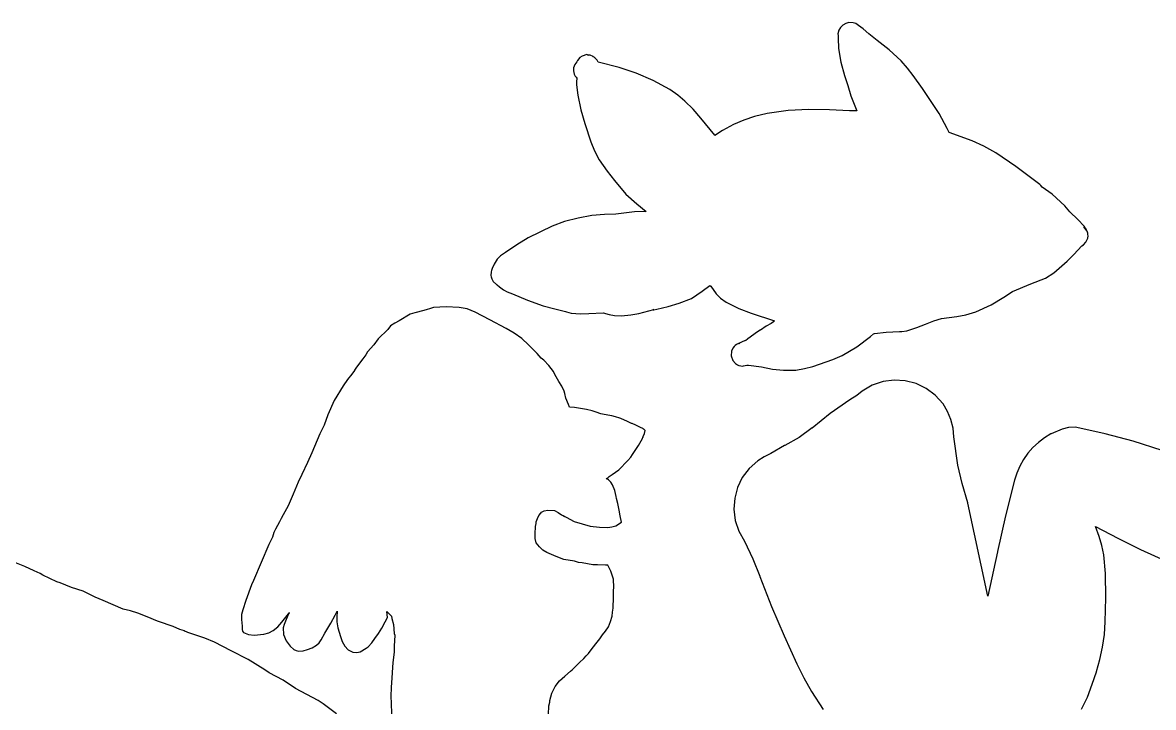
# Model space of a CAD drawing. Extents: x -2300 to 2026, y -6513 to 1502.
# Drawn here: x -2031.4 to -1797.9, y -2638.1 to -2496.9 of the extents above; entities that cross this region are included whole.
import ezdxf

# ---------------------------------------------------------------- set-up
doc = ezdxf.new("R2010")
doc.units = 0

msp = doc.modelspace()

# ---------------------------------------------------------------- linework, layer by layer
at = {"layer": 'Layer 1'}
for p, q in [((-1862.537463, -2497.894379), (-1862.86757, -2498.40521)), ((-1862.006245, -2497.410198), (-1862.537463, -2497.894379)), ((-1861.388796, -2497.03972), (-1862.006245, -2497.410198)), ((-1860.8, -2496.87), (-1861.388796, -2497.03972)), ((-1860.798944, -2496.874239), (-1860.8, -2496.87)), ((-1859.88042, -2496.885814), (-1860.798944, -2496.874239)), ((-1859.347453, -2497.043519), (-1859.88042, -2496.885814)), ((-1858.792354, -2497.4741), (-1859.347453, -2497.043519)), ((-1857.839455, -2498.181064), (-1858.792354, -2497.4741)), ((-1856.679315, -2499.192824), (-1857.839455, -2498.181064)), ((-1862.86757, -2498.40521), (-1863.044679, -2499.15845)), ((-1863.044679, -2499.15845), (-1863.014318, -2499.55879)), ((-1863.014318, -2499.55879), (-1862.976091, -2499.748866)), ((-1862.976091, -2499.748866), (-1862.973974, -2500.103407)), ((-1862.973974, -2500.103407), (-1862.931599, -2502.177097)), ((-1854.923865, -2500.543674), (-1856.679315, -2499.192824)), ((-1852.43069, -2502.474805), (-1854.923865, -2500.543674)), ((-1862.931599, -2502.177097), (-1862.41538, -2505.025382)), ((-1849.981015, -2504.741854), (-1852.43069, -2502.474805)), ((-1916.980448, -2504.931717), (-1917.355118, -2505.473794)), ((-1916.903465, -2504.854247), (-1916.980448, -2504.931717)), ((-1916.823879, -2504.654858), (-1916.903465, -2504.854247)), ((-1916.303498, -2504.07701), (-1916.823879, -2504.654858)), ((-1915.835314, -2503.783006), (-1916.303498, -2504.07701)), ((-1914.864747, -2503.471275), (-1915.835314, -2503.783006)), ((-1914.615224, -2503.556735), (-1914.864747, -2503.471275)), ((-1914.214266, -2503.613276), (-1914.670003, -2503.552502)), ((-1914.670003, -2503.552502), (-1914.615224, -2503.556735)), ((-1913.605983, -2503.848199), (-1914.214266, -2503.613276)), ((-1913.618895, -2503.865132), (-1913.605983, -2503.848199)), ((-1913.383247, -2504.01097), (-1913.618895, -2503.865132)), ((-1913.222528, -2504.101352), (-1913.456631, -2503.946412)), ((-1913.456631, -2503.946412), (-1913.383247, -2504.01097)), ((-1913.145016, -2504.185172), (-1913.222528, -2504.101352)), ((-1913.128506, -2504.197872), (-1913.145016, -2504.185172)), ((-1913.083549, -2504.251635), (-1913.128506, -2504.197872)), ((-1912.776062, -2504.620569), (-1913.083549, -2504.251635)), ((-1912.526465, -2505.008764), (-1912.776062, -2504.620569)), ((-1908.180495, -2506.130594), (-1912.526465, -2505.008764)), ((-1862.41538, -2505.025382), (-1861.712549, -2507.756187)), ((-1848.662853, -2506.272329), (-1849.981015, -2504.741854)), ((-1917.62549, -2506.222906), (-1917.647928, -2506.799818)), ((-1917.647928, -2506.799818), (-1917.478096, -2507.504304)), ((-1917.355118, -2505.473794), (-1917.62549, -2506.222906)), ((-1917.478096, -2507.504304), (-1917.473016, -2507.51912)), ((-1917.473016, -2507.51912), (-1917.290073, -2507.888054)), ((-1904.731879, -2507.29176), (-1908.180495, -2506.130594)), ((-1901.170276, -2508.785763), (-1904.731879, -2507.29176)), ((-1847.498995, -2507.790264), (-1848.662853, -2506.272329)), ((-1917.290073, -2507.888054), (-1917.119555, -2508.133375)), ((-1917.119555, -2508.133375), (-1916.966076, -2508.298263)), ((-1916.996048, -2508.851135), (-1917.036879, -2509.344317)), ((-1917.036879, -2509.344317), (-1917.01677, -2509.682136)), ((-1917.01677, -2509.682136), (-1916.735656, -2511.847476)), ((-1916.924209, -2508.519454), (-1916.996048, -2508.851135)), ((-1916.966076, -2508.298263), (-1916.924209, -2508.519454)), ((-1897.722907, -2510.685408), (-1901.170276, -2508.785763)), ((-1861.712549, -2507.756187), (-1861.002007, -2509.869247)), ((-1861.002007, -2509.869247), (-1860.373613, -2511.965167)), ((-1845.560144, -2510.473525), (-1847.498995, -2507.790264)), ((-1916.735656, -2511.847476), (-1916.109752, -2514.890519)), ((-1896.113067, -2511.810099), (-1897.722907, -2510.685408)), ((-1894.616995, -2513.063504), (-1896.113067, -2511.810099)), ((-1860.373613, -2511.965167), (-1859.148893, -2515.083217)), ((-1843.775725, -2513.124244), (-1845.560144, -2510.473525)), ((-1892.93569, -2514.7499), (-1894.616995, -2513.063504)), ((-1842.154525, -2515.627593), (-1843.775725, -2513.124244)), ((-1916.109752, -2514.890519), (-1915.326956, -2517.660036)), ((-1891.321913, -2516.57459), (-1892.93569, -2514.7499)), ((-1888.446315, -2520.106474), (-1891.321913, -2516.57459)), ((-1880.271871, -2516.218503), (-1882.490552, -2516.962201)), ((-1877.681613, -2515.599047), (-1880.271871, -2516.218503)), ((-1873.334491, -2514.9838), (-1877.681613, -2515.599047)), ((-1869.033495, -2514.796145), (-1873.334491, -2514.9838)), ((-1864.806559, -2514.873363), (-1869.033495, -2514.796145)), ((-1860.681613, -2515.052737), (-1864.806559, -2514.873363)), ((-1859.148893, -2515.083217), (-1860.681613, -2515.052737)), ((-1840.486015, -2518.699104), (-1842.154525, -2515.627593)), ((-1915.326956, -2517.660036), (-1914.078334, -2521.455131)), ((-1886.850563, -2519.091327), (-1888.433403, -2520.123407)), ((-1884.597001, -2517.897392), (-1886.850563, -2519.091327)), ((-1882.490552, -2516.962201), (-1884.597001, -2517.897392)), ((-1840.094814, -2519.522273), (-1840.486015, -2518.699104)), ((-1914.078334, -2521.455131), (-1913.276142, -2523.337307)), ((-1888.433403, -2520.123407), (-1888.446315, -2520.106474)), ((-1835.289573, -2521.287461), (-1840.094814, -2519.522273)), ((-1832.879502, -2522.374823), (-1835.289573, -2521.287461)), ((-1913.276142, -2523.337307), (-1912.304406, -2525.204656)), ((-1830.431854, -2523.736543), (-1832.879502, -2522.374823)), ((-1826.301364, -2526.527573), (-1830.431854, -2523.736543)), ((-1912.304406, -2525.204656), (-1910.708614, -2527.530495)), ((-1910.708614, -2527.530495), (-1909.188326, -2529.448986)), ((-1821.347154, -2530.294803), (-1826.301364, -2526.527573)), ((-1909.188326, -2529.448986), (-1906.801406, -2532.285526)), ((-1821.125984, -2530.487419), (-1821.347154, -2530.294803)), ((-1820.837123, -2530.817195), (-1821.125984, -2530.487419)), ((-1818.833933, -2532.263085), (-1820.837123, -2530.817195)), ((-1906.801406, -2532.285526), (-1904.565366, -2534.274976)), ((-1816.218293, -2534.680525), (-1818.833933, -2532.263085)), ((-1904.565366, -2534.274976), (-1902.644036, -2535.805106)), ((-1815.145993, -2535.874745), (-1816.218293, -2534.680525)), ((-1916.707909, -2537.189852), (-1919.510292, -2537.922915)), ((-1913.870444, -2536.686064), (-1916.707909, -2537.189852)), ((-1911.204746, -2536.42931), (-1913.870444, -2536.686064)), ((-1908.886026, -2536.37089), (-1911.204746, -2536.42931)), ((-1905.047506, -2535.923851), (-1908.886026, -2536.37089)), ((-1902.644036, -2535.805106), (-1905.047506, -2535.923851)), ((-1813.472733, -2537.460125), (-1815.145993, -2535.874745)), ((-1812.194753, -2538.878715), (-1813.472733, -2537.460125)), ((-1922.070746, -2538.86749), (-1926.97802, -2541.273076)), ((-1919.510292, -2537.922915), (-1922.070746, -2538.86749)), ((-1811.567926, -2539.927096), (-1812.237129, -2539.002116)), ((-1812.237129, -2539.002116), (-1811.936373, -2539.306492)), ((-1811.778258, -2539.521545), (-1812.194753, -2538.878715)), ((-1811.936373, -2539.306492), (-1811.773602, -2539.534245)), ((-1811.735997, -2539.593855), (-1811.778258, -2539.521545)), ((-1811.773602, -2539.534245), (-1811.735997, -2539.593855)), ((-1811.511093, -2540.088174), (-1811.567926, -2539.927096)), ((-1811.45115, -2540.314657), (-1811.511093, -2540.088174)), ((-1926.97802, -2541.273076), (-1929.365003, -2542.688492)), ((-1812.323001, -2542.712833), (-1811.823808, -2542.184726)), ((-1811.823808, -2542.184726), (-1811.453816, -2541.333617)), ((-1811.453816, -2541.333617), (-1811.398508, -2540.86139)), ((-1811.408245, -2540.593633), (-1811.45115, -2540.314657)), ((-1811.398508, -2540.86139), (-1811.408245, -2540.593633)), ((-1931.671176, -2544.28254), (-1932.71043, -2544.993236)), ((-1929.365003, -2542.688492), (-1931.671176, -2544.28254)), ((-1815.69959, -2546.069192), (-1814.304282, -2544.684289)), ((-1814.304282, -2544.684289), (-1812.693522, -2542.909259)), ((-1812.693522, -2542.909259), (-1812.323001, -2542.712833)), ((-1934.041056, -2546.72009), (-1934.413652, -2547.589826)), ((-1933.403412, -2545.690065), (-1934.041056, -2546.72009)), ((-1932.71043, -2544.993236), (-1933.403412, -2545.690065)), ((-1817.337162, -2547.494579), (-1815.69959, -2546.069192)), ((-1934.653935, -2548.294251), (-1934.700968, -2549.045665)), ((-1934.700968, -2549.045665), (-1934.657047, -2549.328874)), ((-1934.657047, -2549.328874), (-1934.52992, -2549.735908)), ((-1934.576423, -2548.01718), (-1934.653935, -2548.294251)), ((-1934.413652, -2547.589826), (-1934.576423, -2548.01718)), ((-1823.175032, -2550.735609), (-1820.205192, -2549.557479)), ((-1820.205192, -2549.557479), (-1818.487509, -2548.485471)), ((-1818.487509, -2548.485471), (-1817.337162, -2547.494579)), ((-1934.52992, -2549.735908), (-1934.204886, -2550.29513)), ((-1934.204886, -2550.29513), (-1933.524295, -2550.891393)), ((-1933.524295, -2550.891393), (-1933.390967, -2550.935843)), ((-1933.390967, -2550.935843), (-1932.918126, -2551.413361)), ((-1932.918126, -2551.413361), (-1932.094709, -2551.999732)), ((-1891.064425, -2552.287332), (-1889.465055, -2551.073432)), ((-1889.465055, -2551.073432), (-1889.287806, -2551.2688)), ((-1889.287806, -2551.2688), (-1888.196396, -2552.8237)), ((-1826.977382, -2552.363959), (-1823.175032, -2550.735609)), ((-1932.094709, -2551.999732), (-1931.339295, -2552.391972)), ((-1931.339295, -2552.391972), (-1930.202536, -2552.845281)), ((-1930.202536, -2552.845281), (-1927.110747, -2554.152848)), ((-1927.110747, -2554.152848), (-1923.880456, -2555.303571)), ((-1895.843465, -2554.764672), (-1893.245287, -2553.756586)), ((-1893.245287, -2553.756586), (-1891.064425, -2552.287332)), ((-1888.196396, -2552.8237), (-1887.318081, -2553.71582)), ((-1887.318081, -2553.71582), (-1886.117456, -2554.56)), ((-1831.431117, -2555.121622), (-1828.791742, -2553.519439)), ((-1828.791742, -2553.519439), (-1826.977382, -2552.363959)), ((-1948.572946, -2556.242049), (-1950.384806, -2556.750471)), ((-1947.865982, -2556.03377), (-1948.572946, -2556.242049)), ((-1947.403492, -2555.95249), (-1947.865982, -2556.03377)), ((-1946.5291, -2555.663143), (-1947.403492, -2555.95249)), ((-1943.9, -2555.49), (-1946.5291, -2555.663143)), ((-1943.899323, -2555.490218), (-1943.9, -2555.49)), ((-1941.246723, -2555.617218), (-1943.899323, -2555.490218)), ((-1939.591096, -2555.952429), (-1941.246723, -2555.617218)), ((-1937.970873, -2556.583449), (-1939.591096, -2555.952429)), ((-1934.923623, -2558.173088), (-1937.970873, -2556.583449)), ((-1923.880456, -2555.303571), (-1921.48896, -2555.933542)), ((-1921.48896, -2555.933542), (-1919.308656, -2556.436831)), ((-1919.308656, -2556.436831), (-1919.096926, -2556.553221)), ((-1919.096926, -2556.553221), (-1918.089606, -2556.788197)), ((-1904.167876, -2556.863232), (-1901.073096, -2556.088005)), ((-1901.073096, -2556.088005), (-1901.159262, -2556.117427)), ((-1901.159262, -2556.117427), (-1901.075805, -2556.122242)), ((-1901.075805, -2556.122242), (-1900.403385, -2556.020272)), ((-1900.403385, -2556.020272), (-1898.07076, -2555.461686)), ((-1898.07076, -2555.461686), (-1895.843465, -2554.764672)), ((-1886.117456, -2554.56), (-1883.502052, -2555.871358)), ((-1883.502052, -2555.871358), (-1880.928237, -2556.824298)), ((-1836.606969, -2557.151389), (-1834.595522, -2556.555369)), ((-1834.595522, -2556.555369), (-1831.431117, -2555.121622)), ((-1954.545523, -2558.862287), (-1955.397266, -2559.445828)), ((-1953.623296, -2558.393208), (-1954.545523, -2558.862287)), ((-1951.387256, -2557.051248), (-1953.623296, -2558.393208)), ((-1950.384806, -2556.750471), (-1951.387256, -2557.051248)), ((-1931.540384, -2559.966985), (-1934.923623, -2558.173088)), ((-1918.089606, -2556.788197), (-1916.198263, -2556.923928)), ((-1916.198263, -2556.923928), (-1914.471233, -2556.878049)), ((-1914.471233, -2556.878049), (-1911.540656, -2556.750097)), ((-1911.540656, -2556.750097), (-1910.284593, -2557.106252)), ((-1910.284593, -2557.106252), (-1909.167963, -2557.319839)), ((-1909.167963, -2557.319839), (-1907.730566, -2557.366045)), ((-1907.730566, -2557.366045), (-1905.779576, -2557.173555)), ((-1905.779576, -2557.173555), (-1904.167876, -2556.863232)), ((-1880.928237, -2556.824298), (-1876.156836, -2558.4047)), ((-1876.847756, -2558.918413), (-1877.842523, -2559.47954)), ((-1876.355273, -2558.582076), (-1876.847756, -2558.918413)), ((-1876.156836, -2558.4047), (-1876.355273, -2558.582076)), ((-1844.941322, -2559.066151), (-1843.253796, -2558.407234)), ((-1843.253796, -2558.407234), (-1841.660702, -2557.919129)), ((-1841.660702, -2557.919129), (-1838.480972, -2557.472118)), ((-1838.480972, -2557.472118), (-1836.606969, -2557.151389)), ((-1955.988449, -2560.151311), (-1957.967739, -2562.094401)), ((-1955.397266, -2559.445828), (-1955.988449, -2560.151311)), ((-1929.892627, -2560.938217), (-1931.540384, -2559.966985)), ((-1928.317953, -2562.025198), (-1929.892627, -2560.938217)), ((-1879.678068, -2560.632062), (-1881.660388, -2562.092342)), ((-1879.111586, -2560.325649), (-1879.678068, -2560.632062)), ((-1879.026433, -2560.308001), (-1879.111586, -2560.325649)), ((-1877.842523, -2559.47954), (-1879.026433, -2560.308001)), ((-1856.321286, -2561.631967), (-1855.712027, -2561.056235)), ((-1855.712027, -2561.056235), (-1855.492402, -2561.041418)), ((-1855.492402, -2561.041418), (-1853.109592, -2560.751647)), ((-1853.109592, -2560.751647), (-1850.343882, -2560.592898)), ((-1850.343882, -2560.592898), (-1849.853201, -2560.592898)), ((-1849.853201, -2560.592898), (-1848.818912, -2560.426529)), ((-1848.818912, -2560.426529), (-1846.778091, -2559.778408)), ((-1846.778091, -2559.778408), (-1844.941322, -2559.066151)), ((-1958.892719, -2563.320581), (-1960.165039, -2564.823831)), ((-1957.967739, -2562.094401), (-1958.892719, -2563.320581)), ((-1926.929843, -2563.366528), (-1928.317953, -2562.025198)), ((-1925.143383, -2565.124628), (-1926.929843, -2563.366528)), ((-1884.244089, -2563.463937), (-1884.459057, -2563.662691)), ((-1883.962446, -2563.264336), (-1884.244089, -2563.463937)), ((-1883.550586, -2563.066005), (-1883.962446, -2563.264336)), ((-1883.456543, -2563.037007), (-1883.550586, -2563.066005)), ((-1883.435969, -2563.030657), (-1883.465433, -2563.043357)), ((-1883.465433, -2563.043357), (-1883.456543, -2563.037007)), ((-1883.271124, -2562.980492), (-1883.435969, -2563.030657)), ((-1883.226695, -2562.936254), (-1883.348636, -2562.991076)), ((-1883.348636, -2562.991076), (-1883.271124, -2562.980492)), ((-1882.657208, -2562.67019), (-1883.226695, -2562.936254)), ((-1882.096497, -2562.437543), (-1882.657208, -2562.67019)), ((-1881.660388, -2562.092342), (-1882.120825, -2562.486676)), ((-1882.120825, -2562.486676), (-1882.096497, -2562.437543)), ((-1859.148555, -2563.741165), (-1856.321286, -2561.631967)), ((-1960.537571, -2565.425386), (-1961.115843, -2566.200507)), ((-1960.165039, -2564.823831), (-1960.537571, -2565.425386)), ((-1924.321272, -2566.073527), (-1925.143383, -2565.124628)), ((-1885.025962, -2564.647784), (-1885.101908, -2565.626951)), ((-1885.101908, -2565.626951), (-1884.748447, -2566.604213)), ((-1884.736043, -2564.014268), (-1885.025962, -2564.647784)), ((-1884.459057, -2563.662691), (-1884.736043, -2564.014268)), ((-1864.087716, -2566.366511), (-1862.168986, -2565.551597)), ((-1862.168986, -2565.551597), (-1859.148555, -2563.741165)), ((-1962.465633, -2567.923887), (-1962.871884, -2568.581325)), ((-1961.115843, -2566.200507), (-1962.465633, -2567.923887)), ((-1923.755912, -2566.512734), (-1924.321272, -2566.073527)), ((-1922.70795, -2567.622944), (-1923.755912, -2566.512734)), ((-1921.789532, -2568.860954), (-1922.70795, -2567.622944)), ((-1884.748447, -2566.604213), (-1884.220319, -2567.193279)), ((-1884.220319, -2567.193279), (-1883.786234, -2567.469715)), ((-1883.786234, -2567.469715), (-1883.478768, -2567.596926)), ((-1883.478768, -2567.596926), (-1883.105664, -2567.688789)), ((-1883.105664, -2567.688789), (-1882.768734, -2567.718846)), ((-1882.768734, -2567.718846), (-1882.52843, -2567.712496)), ((-1882.52843, -2567.712496), (-1881.819963, -2567.554381)), ((-1881.819963, -2567.554381), (-1881.760527, -2567.530674)), ((-1881.760527, -2567.530674), (-1881.718659, -2567.515858)), ((-1881.718659, -2567.515858), (-1881.532626, -2567.545703)), ((-1881.532626, -2567.545703), (-1878.804126, -2567.899185)), ((-1878.804126, -2567.899185), (-1876.560336, -2568.332254)), ((-1871.739956, -2568.538417), (-1869.917455, -2568.218086)), ((-1869.917455, -2568.218086), (-1868.250766, -2567.785521)), ((-1868.250766, -2567.785521), (-1864.087716, -2566.366511)), ((-1964.277917, -2570.491817), (-1965.177074, -2571.821927)), ((-1963.403525, -2569.404487), (-1964.277917, -2570.491817)), ((-1962.869998, -2568.659064), (-1963.403525, -2569.404487)), ((-1962.871884, -2568.581325), (-1962.849728, -2568.60553)), ((-1962.849728, -2568.60553), (-1962.869998, -2568.659064)), ((-1921.519235, -2569.439014), (-1921.789532, -2568.860954)), ((-1920.696701, -2570.907764), (-1921.519235, -2569.439014)), ((-1876.560336, -2568.332254), (-1874.30081, -2568.583845)), ((-1874.30081, -2568.583845), (-1871.739956, -2568.538417)), ((-1965.177074, -2571.821927), (-1967.053494, -2574.817637)), ((-1920.076601, -2571.88542), (-1920.696701, -2570.907764)), ((-1919.540161, -2572.909274), (-1920.076601, -2571.88542)), ((-1919.450202, -2573.417696), (-1919.540161, -2572.909274)), ((-1858.042118, -2572.898694), (-1859.132348, -2573.819441)), ((-1855.953968, -2571.6818), (-1858.042118, -2572.898694)), ((-1853.729336, -2570.928415), (-1855.953968, -2571.6818)), ((-1851.436422, -2570.627764), (-1853.729336, -2570.928415)), ((-1849.143425, -2570.769071), (-1851.436422, -2570.627764)), ((-1846.918546, -2571.341562), (-1849.143425, -2570.769071)), ((-1844.829985, -2572.334461), (-1846.918546, -2571.341562)), ((-1842.945942, -2573.736993), (-1844.829985, -2572.334461)), ((-1967.053494, -2574.817637), (-1968.351644, -2577.766777)), ((-1919.231551, -2574.331881), (-1919.450202, -2573.417696)), ((-1918.692014, -2575.661991), (-1919.231551, -2574.331881)), ((-1860.609989, -2574.702935), (-1864.616258, -2577.504967)), ((-1860.593268, -2574.692352), (-1860.609989, -2574.702935)), ((-1859.132348, -2573.819441), (-1860.593268, -2574.692352)), ((-1841.334618, -2575.538384), (-1842.945942, -2573.736993)), ((-1918.43484, -2576.216979), (-1918.692014, -2575.661991)), ((-1918.383617, -2576.182265), (-1918.43484, -2576.216979)), ((-1917.432813, -2576.251692), (-1918.383617, -2576.182265)), ((-1914.939383, -2576.714182), (-1917.432813, -2576.251692)), ((-1913.795753, -2576.934315), (-1914.939383, -2576.714182)), ((-1912.934272, -2577.269594), (-1913.795753, -2576.934315)), ((-1911.983468, -2577.581801), (-1912.934272, -2577.269594)), ((-1911.302327, -2577.708801), (-1911.983468, -2577.581801)), ((-1864.616258, -2577.504967), (-1868.354379, -2580.514645)), ((-1841.330808, -2575.542617), (-1841.334618, -2575.538384)), ((-1840.386219, -2577.093657), (-1841.330808, -2575.542617)), ((-1839.694204, -2578.760466), (-1840.386219, -2577.093657)), ((-1968.351644, -2577.766777), (-1969.135443, -2579.952647)), ((-1910.119957, -2577.951794), (-1911.302327, -2577.708801)), ((-1909.695778, -2578.009579), (-1910.119957, -2577.951794)), ((-1908.988814, -2578.229288), (-1909.695778, -2578.009579)), ((-1908.076745, -2578.449421), (-1908.988814, -2578.229288)), ((-1907.858094, -2578.553349), (-1908.076745, -2578.449421)), ((-1906.483114, -2579.131621), (-1907.858094, -2578.553349)), ((-1905.686192, -2579.594535), (-1906.483114, -2579.131621)), ((-1905.519188, -2579.605118), (-1905.686192, -2579.594535)), ((-1904.760577, -2579.917325), (-1905.519188, -2579.605118)), ((-1903.78395, -2580.42617), (-1904.760577, -2579.917325)), ((-1839.261101, -2580.512683), (-1839.694204, -2578.760466)), ((-1969.9965, -2581.676027), (-1971.64178, -2585.643707)), ((-1969.135443, -2579.952647), (-1969.9965, -2581.676027)), ((-1903.308548, -2580.622596), (-1903.78395, -2580.42617)), ((-1903.34545, -2582.451631), (-1903.243989, -2582.242055)), ((-1903.205678, -2580.750231), (-1903.308548, -2580.622596)), ((-1903.243989, -2582.242055), (-1902.964299, -2581.663624)), ((-1903.102808, -2580.773091), (-1903.205678, -2580.750231)), ((-1902.871457, -2581.039155), (-1903.102808, -2580.773091)), ((-1902.964299, -2581.663624), (-1902.871457, -2581.039155)), ((-1868.333848, -2580.497712), (-1871.076389, -2582.458798)), ((-1868.354379, -2580.514645), (-1868.333848, -2580.497712)), ((-1839.093248, -2582.319947), (-1839.261101, -2580.512683)), ((-1819.05216, -2581.718413), (-1820.407623, -2582.527039)), ((-1818.996618, -2581.691108), (-1819.05216, -2581.718413)), ((-1816.734071, -2580.749165), (-1818.996618, -2581.691108)), ((-1815.428633, -2580.433243), (-1816.734071, -2580.749165)), ((-1814.003418, -2580.336018), (-1815.428633, -2580.433243)), ((-1813.708927, -2580.36925), (-1814.003418, -2580.336018)), ((-1807.856045, -2581.6742), (-1813.708927, -2580.36925)), ((-1802.064827, -2583.24537), (-1807.856045, -2581.6742)), ((-1905.441719, -2585.966527), (-1904.208339, -2584.081217)), ((-1904.208339, -2584.081217), (-1903.424328, -2582.693327)), ((-1903.424328, -2582.693327), (-1903.325745, -2582.42594)), ((-1903.325745, -2582.42594), (-1903.34545, -2582.451631)), ((-1874.061767, -2584.115721), (-1876.890577, -2585.798681)), ((-1874.025848, -2584.096672), (-1874.061767, -2584.115721)), ((-1871.076389, -2582.458798), (-1874.025848, -2584.096672)), ((-1838.299627, -2588.171237), (-1839.093248, -2582.319947)), ((-1822.79578, -2584.542661), (-1823.814597, -2585.722685)), ((-1821.657809, -2583.47295), (-1822.79578, -2584.542661)), ((-1820.407623, -2582.527039), (-1821.657809, -2583.47295)), ((-1802.047471, -2583.25172), (-1802.064827, -2583.24537)), ((-1796.118635, -2585.140366), (-1802.047471, -2583.25172)), ((-1971.64178, -2585.643707), (-1972.579672, -2587.632737)), ((-1906.444381, -2587.180855), (-1905.776151, -2586.510085)), ((-1905.776151, -2586.510085), (-1905.441719, -2585.966527)), ((-1878.293642, -2586.439897), (-1879.602057, -2587.256211)), ((-1876.890577, -2585.798681), (-1878.293642, -2586.439897)), ((-1823.814597, -2585.722685), (-1824.707321, -2586.999536)), ((-1972.579672, -2587.632737), (-1973.711022, -2590.084887)), ((-1909.657041, -2590.095915), (-1908.243751, -2589.112515)), ((-1908.243751, -2589.112515), (-1906.444381, -2587.180855)), ((-1881.38978, -2588.858867), (-1882.785943, -2590.726976)), ((-1879.6, -2587.26), (-1881.38978, -2588.858867)), ((-1879.602057, -2587.256211), (-1879.6, -2587.26)), ((-1837.362505, -2591.949474), (-1838.299627, -2588.171237)), ((-1825.467014, -2588.359729), (-1826.086736, -2589.789776)), ((-1824.707321, -2586.999536), (-1825.467014, -2588.359729)), ((-1973.711022, -2590.084887), (-1974.507733, -2591.704347)), ((-1910.878142, -2590.96311), (-1910.582445, -2590.766684)), ((-1910.801096, -2590.939826), (-1910.878142, -2590.96311)), ((-1910.415652, -2591.21732), (-1910.801096, -2590.939826)), ((-1910.582445, -2590.766684), (-1910.299871, -2590.477337)), ((-1909.956998, -2591.677162), (-1910.415652, -2591.21732)), ((-1910.299871, -2590.477337), (-1909.657041, -2590.095915)), ((-1882.785943, -2590.726976), (-1883.778077, -2592.797595)), ((-1826.55955, -2591.276193), (-1828.460302, -2598.648038)), ((-1826.086736, -2589.789776), (-1826.55955, -2591.276193)), ((-1974.507733, -2591.704347), (-1975.50333, -2594.162107)), ((-1909.605818, -2592.224), (-1909.956998, -2591.677162)), ((-1909.136714, -2593.407717), (-1909.605818, -2592.224)), ((-1908.808896, -2594.64144), (-1909.136714, -2593.407717)), ((-1883.778077, -2592.797595), (-1884.355766, -2595.00399)), ((-1836.218547, -2595.916307), (-1837.362505, -2591.949474)), ((-1975.50333, -2594.162107), (-1976.551153, -2596.597007)), ((-1908.757884, -2595.045934), (-1908.808896, -2594.64144)), ((-1908.449275, -2596.109974), (-1908.757884, -2595.045934)), ((-1908.217924, -2597.474794), (-1908.449275, -2596.109974)), ((-1884.355766, -2595.00399), (-1884.508598, -2597.27943)), ((-1836.20119, -2595.98912), (-1836.218547, -2595.916307)), ((-1832.08592, -2615.22112), (-1836.20119, -2595.98912)), ((-1977.591913, -2598.447607), (-1978.00318, -2599.199445)), ((-1976.551153, -2596.597007), (-1977.591913, -2598.447607)), ((-1925.079248, -2599.163459), (-1924.797018, -2598.571536)), ((-1924.797018, -2598.571536), (-1924.398107, -2598.099629)), ((-1924.398107, -2598.099629), (-1924.244226, -2597.902568)), ((-1924.244226, -2597.902568), (-1923.699868, -2597.610502)), ((-1923.699868, -2597.610502), (-1922.95608, -2597.452778)), ((-1922.95608, -2597.452778), (-1921.571096, -2597.532576)), ((-1921.571096, -2597.532576), (-1920.816321, -2597.928921)), ((-1920.816321, -2597.928921), (-1920.105516, -2598.400195)), ((-1920.105516, -2598.400195), (-1919.516865, -2598.74456)), ((-1907.973873, -2598.631334), (-1908.217924, -2597.474794)), ((-1884.508598, -2597.27943), (-1884.226159, -2599.557184)), ((-1978.362801, -2599.893498), (-1979.198458, -2601.396748)), ((-1978.00318, -2599.199445), (-1978.362801, -2599.893498)), ((-1925.581109, -2602.344169), (-1925.516551, -2600.840489)), ((-1925.516551, -2600.840489), (-1925.36267, -2600.181573)), ((-1925.36267, -2600.181573), (-1925.336211, -2599.846082)), ((-1925.336211, -2599.846082), (-1925.079248, -2599.163459)), ((-1919.58524, -2598.690522), (-1919.675999, -2598.6243)), ((-1919.675999, -2598.6243), (-1919.154501, -2598.932112)), ((-1919.516865, -2598.74456), (-1919.58524, -2598.690522)), ((-1919.154501, -2598.932112), (-1917.496731, -2599.776448)), ((-1917.496731, -2599.776448), (-1914.168281, -2600.759848)), ((-1914.168281, -2600.759848), (-1912.253131, -2600.956274)), ((-1910.56668, -2601.010249), (-1909.722701, -2600.915734)), ((-1909.722701, -2600.915734), (-1908.924681, -2600.66735)), ((-1908.924681, -2600.66735), (-1907.704211, -2599.938584)), ((-1907.704211, -2599.938584), (-1907.973873, -2598.631334)), ((-1884.226159, -2599.557184), (-1883.498034, -2601.770518)), ((-1828.460302, -2598.648038), (-1830.11042, -2606.013193)), ((-1809.117022, -2602.875049), (-1809.82314, -2600.820619)), ((-1809.82314, -2600.820619), (-1805.243459, -2603.267477)), ((-1979.815464, -2603.039488), (-1980.573652, -2604.566028)), ((-1979.478386, -2602.087468), (-1979.815464, -2603.039488)), ((-1979.198458, -2601.396748), (-1979.478386, -2602.087468)), ((-1925.564625, -2603.304842), (-1925.581109, -2602.344169)), ((-1912.253131, -2600.956274), (-1910.56668, -2601.010249)), ((-1883.498034, -2601.770518), (-1882.31381, -2603.8527)), ((-1808.565964, -2604.762821), (-1809.117022, -2602.875049)), ((-1805.243459, -2603.267477), (-1800.56735, -2605.544789)), ((-1980.573652, -2604.566028), (-1983.722182, -2611.956768)), ((-1925.336846, -2604.229479), (-1925.564625, -2603.304842)), ((-1924.629882, -2605.050955), (-1925.336846, -2604.229479)), ((-1923.944561, -2605.685977), (-1924.629882, -2605.050955)), ((-1882.31381, -2603.8527), (-1880.620824, -2607.491423)), ((-1808.166645, -2606.675537), (-1808.565964, -2604.762821)), ((-1800.56735, -2605.544789), (-1787.08545, -2611.675909)), ((-1923.177642, -2606.218925), (-1923.944561, -2605.685977)), ((-1921.224392, -2606.994046), (-1923.177642, -2606.218925)), ((-1919.617852, -2607.618249), (-1921.224392, -2606.994046)), ((-1917.407002, -2608.012159), (-1919.617852, -2607.618249)), ((-1880.620824, -2607.491423), (-1879.1903, -2611.083)), ((-1830.11, -2606.02), (-1832.08592, -2615.22112)), ((-1830.11042, -2606.013193), (-1830.11, -2606.02)), ((-1807.774192, -2610.530159), (-1808.166645, -2606.675537)), ((-2030.943058, -2609.048192), (-2032.958888, -2608.258418)), ((-2028.988668, -2609.971638), (-2030.943058, -2609.048192)), ((-2027.737508, -2610.547158), (-2028.988668, -2609.971638)), ((-1916.57198, -2608.243087), (-1917.407002, -2608.012159)), ((-1915.877927, -2608.312302), (-1916.57198, -2608.243087)), ((-1913.616067, -2608.717431), (-1915.877927, -2608.312302)), ((-1912.703363, -2608.752144), (-1913.616067, -2608.717431)), ((-1911.058503, -2608.821359), (-1912.703363, -2608.752144)), ((-1910.557278, -2608.810776), (-1911.058503, -2608.821359)), ((-1909.953183, -2610.036956), (-1910.557278, -2608.810776)), ((-1909.374911, -2611.690706), (-1909.953183, -2610.036956)), ((-2027.237341, -2610.859789), (-2027.737508, -2610.547158)), ((-2024.301321, -2612.248949), (-2027.237341, -2610.859789)), ((-2023.649601, -2612.459345), (-2024.301321, -2612.248949)), ((-2021.284661, -2613.4129), (-2023.649601, -2612.459345)), ((-1983.722182, -2611.956768), (-1984.133449, -2612.893602)), ((-1909.285164, -2613.425946), (-1909.374911, -2611.690706)), ((-1879.1903, -2611.083), (-1879.176753, -2611.11983)), ((-1879.176753, -2611.11983), (-1876.726926, -2617.324342)), ((-1807.772076, -2610.557252), (-1807.774192, -2610.530159)), ((-1807.725866, -2615.513835), (-1807.772076, -2610.557252)), ((-2018.872091, -2614.179131), (-2021.284661, -2613.4129)), ((-2016.400041, -2615.383721), (-2018.872091, -2614.179131)), ((-1984.133449, -2612.893602), (-1985.264169, -2616.063092)), ((-1909.387822, -2615.970598), (-1909.349087, -2614.004218)), ((-1909.349087, -2614.004218), (-1909.285164, -2613.425946)), ((-2014.749261, -2616.070577), (-2016.400041, -2615.383721)), ((-2010.604841, -2617.858947), (-2014.749261, -2616.070577)), ((-1985.264169, -2616.063092), (-1985.94436, -2618.01002)), ((-1909.467409, -2617.7052), (-1909.441585, -2616.80308)), ((-1909.441585, -2616.80308), (-1909.402639, -2616.317307)), ((-1909.402639, -2616.317307), (-1909.387822, -2615.970598)), ((-1807.846709, -2620.487562), (-1807.725866, -2615.513835)), ((-2009.123391, -2618.238252), (-2010.604841, -2617.858947)), ((-2007.575261, -2618.707939), (-2009.123391, -2618.238252)), ((-2004.965421, -2619.711449), (-2007.575261, -2618.707939)), ((-1986.166126, -2619.014016), (-1986.214973, -2620.042202)), ((-1985.94436, -2618.01002), (-1986.166126, -2619.014016)), ((-1977.836169, -2620.562483), (-1976.458009, -2618.822593)), ((-1976.615065, -2619.163164), (-1977.090467, -2620.342354)), ((-1976.458009, -2618.822593), (-1976.615065, -2619.163164)), ((-1976.458009, -2618.822593), (-1976.332491, -2618.549756)), ((-1976.332491, -2618.642254), (-1976.458009, -2618.822593)), ((-1976.332491, -2618.549756), (-1976.332491, -2618.642254)), ((-1967.747534, -2620.782205), (-1966.822554, -2619.128035)), ((-1966.822554, -2619.128035), (-1966.411075, -2618.283488)), ((-1966.447058, -2618.596118), (-1966.473093, -2619.278318)), ((-1966.473093, -2619.278318), (-1966.469521, -2620.508362)), ((-1966.421658, -2618.330054), (-1966.447058, -2618.596118)), ((-1966.411075, -2618.283488), (-1966.421658, -2618.330054)), ((-1956.500018, -2620.481428), (-1956.063351, -2619.590949)), ((-1956.063351, -2619.590949), (-1956.178497, -2618.353759)), ((-1956.178497, -2618.353759), (-1955.215417, -2619.324883)), ((-1955.215417, -2619.324883), (-1955.176471, -2619.83394)), ((-1909.97628, -2620.45093), (-1909.660236, -2619.35937)), ((-1909.660236, -2619.35937), (-1909.60859, -2618.468468)), ((-1909.60859, -2618.468468), (-1909.467409, -2617.7052)), ((-1876.726926, -2617.324342), (-1874.116433, -2623.37233)), ((-2004.251845, -2620.07189), (-2004.965421, -2619.711449)), ((-2003.348721, -2620.420107), (-2004.251845, -2620.07189)), ((-2000.279991, -2621.428057), (-2003.348721, -2620.420107)), ((-1998.894851, -2622.051202), (-2000.279991, -2621.428057)), ((-1986.214973, -2620.042202), (-1986.106441, -2620.720856)), ((-1986.106441, -2620.720856), (-1986.061092, -2621.406812)), ((-1986.061092, -2621.406812), (-1986.058817, -2622.075809)), ((-1979.622629, -2622.297293), (-1978.667723, -2621.49418)), ((-1978.667723, -2621.49418), (-1977.836169, -2620.562483)), ((-1977.387302, -2621.03421), (-1977.591904, -2621.765594)), ((-1977.591904, -2621.765594), (-1977.489034, -2623.083854)), ((-1977.090467, -2620.342354), (-1977.387302, -2621.03421)), ((-1968.955724, -2622.840865), (-1967.747534, -2620.782205)), ((-1966.469521, -2620.508362), (-1966.331488, -2621.730468)), ((-1966.331488, -2621.730468), (-1965.77904, -2623.534918)), ((-1957.875212, -2622.933368), (-1957.245717, -2621.822968)), ((-1957.245717, -2621.822968), (-1956.500018, -2620.481428)), ((-1955.176471, -2619.83394), (-1954.791027, -2621.0597)), ((-1954.791027, -2621.0597), (-1954.662334, -2622.87558)), ((-1911.022307, -2622.447574), (-1910.418212, -2621.49931)), ((-1910.418212, -2621.49931), (-1909.97628, -2620.45093)), ((-1808.028904, -2623.122607), (-1807.846709, -2620.487562)), ((-1997.95488, -2622.342127), (-1998.894851, -2622.051202)), ((-1997.997869, -2622.363115), (-1997.937937, -2622.348672)), ((-1997.288521, -2622.677733), (-1997.997869, -2622.363115)), ((-1997.937937, -2622.348672), (-1997.95488, -2622.342127)), ((-1995.811941, -2623.156945), (-1997.288521, -2622.677733)), ((-1993.757822, -2623.87685), (-1995.811941, -2623.156945)), ((-1991.738001, -2624.691525), (-1993.757822, -2623.87685)), ((-1986.058817, -2622.075809), (-1985.989833, -2622.427206)), ((-1985.989833, -2622.427206), (-1985.804129, -2622.702422)), ((-1985.804129, -2622.702422), (-1984.741379, -2623.108767)), ((-1984.741379, -2623.108767), (-1983.606399, -2623.234127)), ((-1983.606399, -2623.234127), (-1981.542447, -2623.06146)), ((-1981.542447, -2623.06146), (-1980.551147, -2622.76014)), ((-1980.551147, -2622.76014), (-1979.622629, -2622.297293)), ((-1977.489034, -2623.083854), (-1976.984634, -2624.396872)), ((-1970.16641, -2624.797686), (-1969.7227, -2624.176086)), ((-1969.7227, -2624.176086), (-1968.955724, -2622.840865)), ((-1965.77904, -2623.534918), (-1965.389746, -2624.54662)), ((-1959.29105, -2624.844496), (-1958.671923, -2623.928198)), ((-1958.671923, -2623.928198), (-1957.875212, -2622.933368)), ((-1954.662334, -2622.87558), (-1954.559464, -2623.268855)), ((-1954.559464, -2623.268855), (-1954.649422, -2625.524365)), ((-1912.731722, -2624.656732), (-1912.17885, -2623.985962)), ((-1912.17885, -2623.985962), (-1911.652225, -2623.199623)), ((-1911.652225, -2623.199623), (-1911.022307, -2622.447574)), ((-1874.116433, -2623.37233), (-1874.111988, -2623.382913)), ((-1874.111988, -2623.382913), (-1871.53975, -2629.171721)), ((-1808.41217, -2625.716656), (-1808.028904, -2623.122607)), ((-1988.303931, -2626.509105), (-1991.738001, -2624.691525)), ((-1984.844881, -2628.241165), (-1988.303931, -2626.509105)), ((-1976.984634, -2624.396872), (-1976.113844, -2625.501294)), ((-1976.113844, -2625.501294), (-1975.356212, -2626.185955)), ((-1975.356212, -2626.185955), (-1974.918192, -2626.430486)), ((-1974.918192, -2626.430486), (-1974.417764, -2626.553914)), ((-1974.417764, -2626.553914), (-1973.471617, -2626.476867)), ((-1973.471617, -2626.476867), (-1972.566744, -2626.183922)), ((-1972.566744, -2626.183922), (-1971.610277, -2625.829116)), ((-1971.610277, -2625.829116), (-1970.716364, -2625.339375)), ((-1970.716364, -2625.339375), (-1970.16641, -2624.797686)), ((-1965.389746, -2624.54662), (-1964.862419, -2625.505081)), ((-1964.862419, -2625.505081), (-1964.1411, -2626.288083)), ((-1964.1411, -2626.288083), (-1963.16983, -2626.773408)), ((-1961.703329, -2626.671861), (-1960.4332, -2625.894359)), ((-1960.4332, -2625.894359), (-1960.034633, -2625.651578)), ((-1960.034633, -2625.651578), (-1959.29105, -2624.844496)), ((-1954.649422, -2625.524365), (-1954.675457, -2626.784835)), ((-1914.54358, -2627.039672), (-1913.785392, -2625.998272)), ((-1913.785392, -2625.998272), (-1912.731722, -2624.656732)), ((-1808.965846, -2628.263558), (-1808.41217, -2625.716656)), ((-1981.349001, -2630.380685), (-1984.844881, -2628.241165)), ((-1963.16983, -2626.773408), (-1962.387338, -2626.847213)), ((-1962.387338, -2626.847213), (-1961.703329, -2626.671861)), ((-1954.91972, -2628.890065), (-1955.241241, -2633.065605)), ((-1954.675457, -2626.784835), (-1954.91972, -2628.890065)), ((-1917.923674, -2630.405378), (-1916.381264, -2628.878838)), ((-1916.381264, -2628.878838), (-1915.494383, -2628.045721)), ((-1915.494383, -2628.045721), (-1915.031893, -2627.478879)), ((-1915.031893, -2627.478879), (-1914.54358, -2627.039672)), ((-1809.659269, -2630.757162), (-1808.965846, -2628.263558)), ((-1980.495352, -2631.009333), (-1981.349001, -2630.380685)), ((-1977.611402, -2632.554073), (-1980.495352, -2631.009333)), ((-1919.427556, -2631.724062), (-1918.283506, -2630.671442)), ((-1918.283506, -2630.671442), (-1917.923674, -2630.405378)), ((-1871.53975, -2629.171721), (-1870.112289, -2632.061073)), ((-1810.509951, -2633.376003), (-1809.665407, -2630.778329)), ((-1809.665407, -2630.778329), (-1809.659269, -2630.757162)), ((-1975.041352, -2634.223063), (-1977.611402, -2632.554073)), ((-1955.241241, -2633.065605), (-1955.256057, -2633.991009)), ((-1921.432036, -2633.805582), (-1920.527189, -2632.681953)), ((-1920.527189, -2632.681953), (-1919.427556, -2631.724062)), ((-1870.112289, -2632.061073), (-1868.506058, -2634.899913)), ((-1811.507177, -2636.014949), (-1810.509951, -2633.376003)), ((-1970.345122, -2636.697223), (-1975.041352, -2634.223063)), ((-1955.256057, -2633.991009), (-1955.358927, -2635.899599)), ((-1955.358927, -2635.899599), (-1955.268969, -2637.275639)), ((-1922.524446, -2636.732072), (-1922.083414, -2635.229773)), ((-1922.083414, -2635.229773), (-1921.432036, -2633.805582)), ((-1868.506058, -2634.899913), (-1866.054255, -2638.590521)), ((-1969.316212, -2637.401647), (-1970.345122, -2636.697223)), ((-1966.544662, -2639.472797), (-1969.316212, -2637.401647)), ((-1955.268969, -2637.275639), (-1955.127788, -2641.670669)), ((-1922.833055, -2639.600572), (-1922.730185, -2637.842472)), ((-1922.730185, -2637.842472), (-1922.550481, -2637.055921)), ((-1922.550481, -2637.055921), (-1922.524446, -2636.732072)), ((-1812.780586, -2638.505301), (-1811.515856, -2636.031882)), ((-1811.515856, -2636.031882), (-1811.507177, -2636.014949))]:
    msp.add_line(p, q, dxfattribs=at)

doc.saveas('drawing.dxf')
